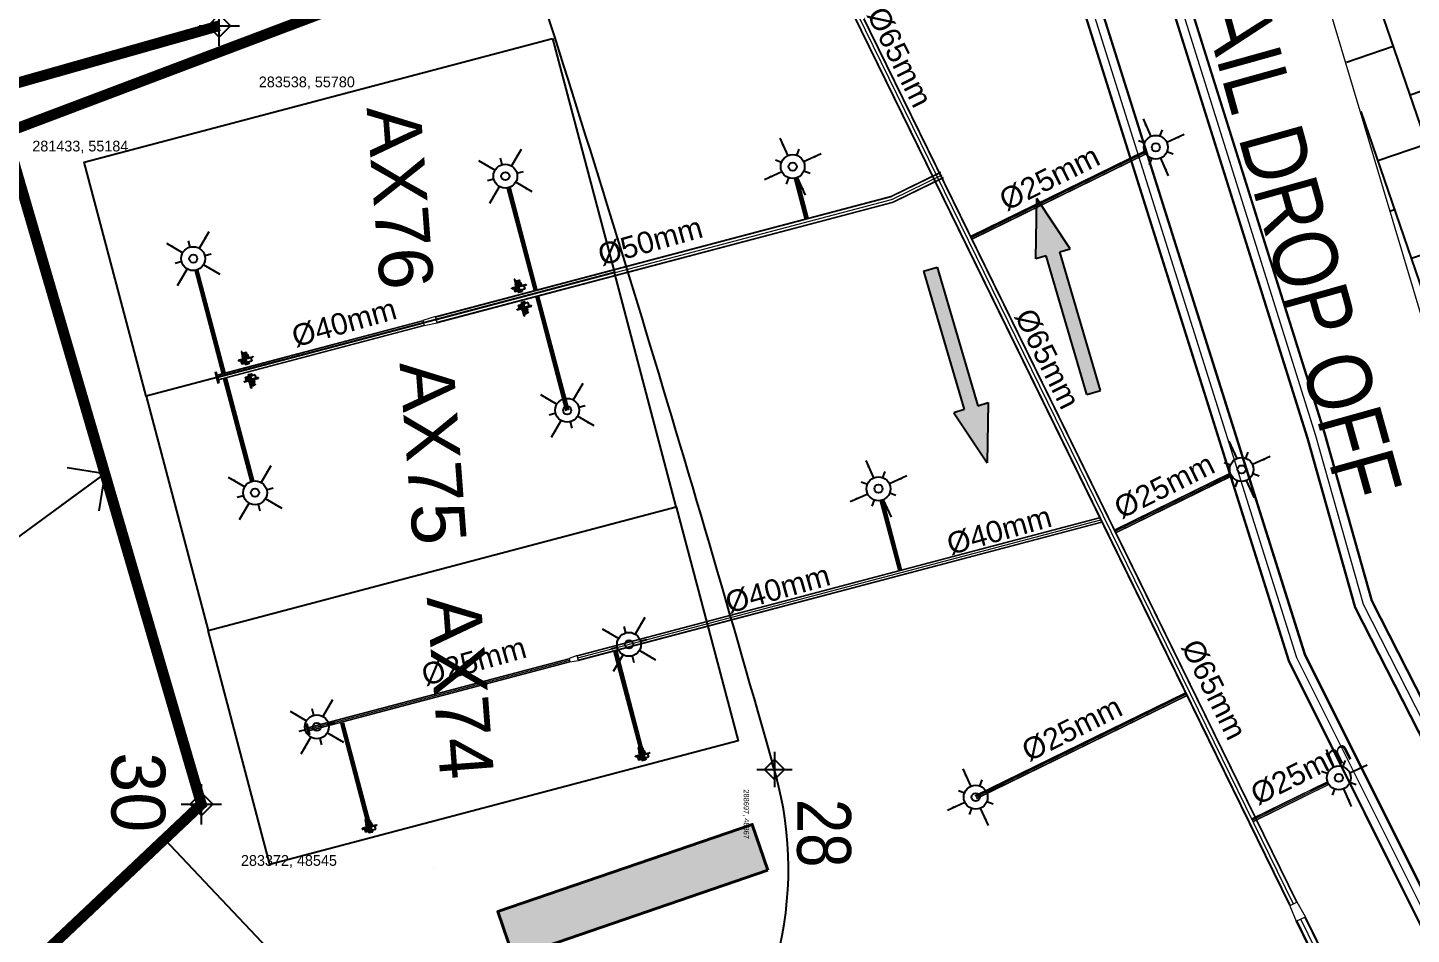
# Model space of a CAD drawing. Header units: inches. Extents: x 257070 to 799932, y -17980 to 269260.
# Drawn here: x 281757 to 294615, y 47336 to 55762 of the extents above; entities that cross this region are included whole.
import ezdxf

# ---------------------------------------------------------------- set-up
doc = ezdxf.new("R2010")
doc.units = ezdxf.units.IN
doc.header["$MEASUREMENT"] = 0
doc.header["$PDMODE"] = 99
doc.header["$PDSIZE"] = 100
doc.layers.add('0-AES-F-HYDRANT PIPE', color=7, linetype='Continuous', lineweight=15, true_color=0xf57247)
for name, color, linetype in [('0-AES-F-SPRINKLER', 10, 'Continuous'), ('2 wheeler barrier', 170, 'Continuous'), ('basement1_AP$0$A-_ROAD----_E-_-', 2, 'Continuous'), ('D 9$0$DSP_SLAB EXTENT HATCH', 8, 'Continuous'), ('DSP_MISCELANEOUS', 252, 'Continuous'), ('DSP_SLAB CO-ORDINATES', 160, 'Continuous'), ('DSP_TEXT', 6, 'Continuous'), ('DSP_TREE CO-ORDINATES', 206, 'Continuous'), ('RETAIL', 40, 'Continuous'), ('TILE-2', 33, 'Continuous')]:
    doc.layers.add(name, color=color, linetype=linetype)
for name, color, linetype, lineweight in [('0-AES-F-SPRINKLER PIPE', 10, 'Continuous', 15), ('07--DIM-2', 2, 'Continuous', 25), ('E--CONCRETE-4', 4, 'Continuous', 40), ('E--CONCRETE-SHADE', 253, 'Continuous', 20), ('M--TILING-2', 252, 'Continuous', 18), ('Q--KERBS-0', 1, 'Continuous', 20)]:
    doc.layers.add(name, color=color, linetype=linetype, lineweight=lineweight)
doc.styles.get("Standard").update_dxf_attribs({"font": 'arial.ttf'})
doc.styles.add('TEXT style 175', font='GOTHIC.TTF')
doc.styles.add('TEXT style 200', font='ARIALN.TTF')
doc.styles.add('Text style 250', font='ARIALN.TTF', dxfattribs={"height": 500})
doc.styles.add('TEXT style 75', font='ARIALN.TTF')
doc.dimstyles.new('175', dxfattribs={"dimtxt": 350, "dimasz": 263, "dimexe": 263, "dimexo": 0, "dimgap": 175, "dimtad": 0, "dimdec": 0, "dimrnd": 5, "dimzin": 0, "dimdsep": 46, "dimtxsty": 'TEXT style 175', "dimblk": 'OBLIQUE', "dimcen": 0.09, "dimdle": 263, "dimclrd": 256, "dimclre": 256, "dimclrt": 256, "dimadec": 0, "dimazin": 0, "dimtfac": 1, "dimtdec": 0, "dimtofl": 0, "dimtmove": 1, "dimatfit": 3, "dimldrblk": 'OPEN90', "dimfxl": 1, "dimtolj": 1, "dimtzin": 0, "dimarcsym": 0})
doc.dimstyles.new('75', dxfattribs={"dimscale": 1.5, "dimtxt": 200, "dimasz": 113, "dimexe": 113, "dimexo": 0, "dimgap": 25, "dimtad": 0, "dimdec": 0, "dimrnd": 5, "dimzin": 0, "dimdsep": 46, "dimtxsty": 'TEXT style 75', "dimblk": 'ARCHTICK', "dimcen": 0.09, "dimdle": 113, "dimclrd": 8, "dimclre": 8, "dimclrt": 256, "dimadec": 0, "dimazin": 0, "dimtfac": 1, "dimtdec": 0, "dimtofl": 0, "dimtmove": 1, "dimatfit": 3, "dimldrblk": 'OPEN90', "dimfxl": 0, "dimtolj": 1, "dimtzin": 0, "dimarcsym": 0})
doc.dimstyles.new('ISO-25', dxfattribs={"dimtxt": 2.5, "dimasz": 2.5, "dimexe": 1.25, "dimexo": 0.625, "dimtad": 1, "dimtxsty": 'Standard', "dimcen": 2.5, "dimadec": 0, "dimazin": 0, "dimtfac": 1, "dimtmove": 0, "dimatfit": 3, "dimfxl": 1, "dimarcsym": 0})

# ---------------------------------------------------------------- blocks, each defined once
blk = doc.blocks.new('axa parking')
at = {"layer": 'RETAIL', "color": 8}
blk.add_lwpolyline([(-98837, 1157627), (-96237, 1157627), (-96237, 1162827), (-98837, 1162827)], close=True, dxfattribs=at)
blk = doc.blocks.new('_ArchTick')
at = {"color": 0, "linetype": 'ByBlock', "const_width": 0.15}
blk.add_lwpolyline([(-0.5, -0.5), (0.5, 0.5)], dxfattribs=at)
blk = doc.blocks.new('*D297')
at = {"layer": '07--DIM-2', "color": 251, "lineweight": -2, "ltscale": 1000, "transparency": 16777216}
for p, q in [((285531, 47945), (285531, 47945)), ((285531, 47945), (285531, 47945)), ((290427, 45592), (288502, 46518))]:
    blk.add_line(p, q, dxfattribs=at)
at = {"layer": 'DEFPOINTS', "color": 0, "ltscale": 1000, "transparency": 16777216}
for p in [(285531, 47945, 0), (288502, 46518, 0)]:
    blk.add_point(p, dxfattribs=at)
at = {"layer": '07--DIM-2', "color": 251, "lineweight": -2, "ltscale": 1000, "transparency": 16777216, "xscale": 350, "yscale": 350, "zscale": 350, "rotation": 154.3335654909745}
blk.add_blockref('_ArchTick', (288502, 46518), dxfattribs=at)
at = {"layer": '07--DIM-2', "ltscale": 1000, "transparency": 16777216, "insert": (291179, 45231), "char_height": 500, "attachment_point": 5, "rotation": 334.3336, "style": 'TEXT style 75'}
blk.add_mtext('\\A1;R3295', dxfattribs=at)
blk = doc.blocks.new('_Open90')
at = {"color": 0, "linetype": 'ByBlock', "lineweight": -2}
for p, q in [((-0.5, 0.5), (0, 0)), ((0, 0), (-1, 0)), ((0, 0), (-0.5, -0.5))]:
    blk.add_line(p, q, dxfattribs=at)
blk = doc.blocks.new('*D343')
at = {"layer": '07--DIM-2', "color": 251, "lineweight": -2, "ltscale": 1000, "transparency": 16777216}
for p, q in [((283888, 99208), (281715, 72478)), ((282585, 99200), (283992, 99086)), ((279412, 44162), (281586, 70892)), ((278127, 44380), (279534, 44266))]:
    blk.add_line(p, q, dxfattribs=at)
at = {"layer": 'DEFPOINTS', "color": 0, "ltscale": 1000, "transparency": 16777216}
for p in [(282585, 99200, 0), (278127, 44380, 0), (279421, 44275)]:
    blk.add_point(p, dxfattribs=at)
at = {"layer": '07--DIM-2', "color": 251, "lineweight": -2, "ltscale": 1000, "transparency": 16777216, "xscale": 350, "yscale": 350, "zscale": 350}
for p, rotation in [((283879, 99095), 85.35068938161922), ((279421, 44275), 265.3506893816192)]:
    blk.add_blockref('_ArchTick', p, dxfattribs=dict(at, rotation=rotation))
at = {"layer": '07--DIM-2', "ltscale": 1000, "transparency": 16777216, "insert": (281650, 71685), "char_height": 500, "attachment_point": 5, "rotation": 265, "style": 'TEXT style 75'}
blk.add_mtext('\\A1;55000', dxfattribs=at)
blk = doc.blocks.new('*U148')
at = {"layer": 'DSP_SLAB CO-ORDINATES', "color": 206}
for p, q in [((0, -188), (0, 188)), ((-188, 0), (188, 0))]:
    blk.add_line(p, q, dxfattribs=at)
at = {"layer": 'DSP_SLAB CO-ORDINATES', "color": 206, "ltscale": 3.5}
blk.add_lwpolyline([(-105, 0), (0, 106), (105, 0), (0, -105), (-105, 0)], dxfattribs=at)
at = {"layer": 'DEFPOINTS', "style": 'TEXT style 175'}
blk.add_attdef('CORDINATE', (367, -572), '', height=100, dxfattribs=at)
at = {"layer": 'DSP_SLAB CO-ORDINATES', "color": 214, "style": 'TEXT style 175'}
blk.add_attdef('NO.', (-836, 484), '', height=500, rotation=270, dxfattribs=at)
blk = doc.blocks.new('*U149')
at = {"layer": 'DSP_SLAB CO-ORDINATES', "color": 206}
for p, q in [((0, -188), (0, 188)), ((-188, 0), (188, 0))]:
    blk.add_line(p, q, dxfattribs=at)
at = {"layer": 'DSP_SLAB CO-ORDINATES', "color": 206, "ltscale": 3.5}
blk.add_lwpolyline([(-105, 0), (0, 106), (105, 0), (0, -105), (-105, 0)], dxfattribs=at)
at = {"layer": 'DEFPOINTS', "style": 'TEXT style 175'}
blk.add_attdef('CORDINATE', (367, -572), '', height=100, dxfattribs=at)
at = {"layer": 'DSP_SLAB CO-ORDINATES', "color": 214, "style": 'TEXT style 175'}
blk.add_attdef('NO.', (-744, 417), '', height=500, rotation=270, dxfattribs=at)
blk = doc.blocks.new('*U150')
at = {"layer": 'DSP_SLAB CO-ORDINATES', "color": 206}
for p, q in [((0, -188), (0, 188)), ((-188, 0), (188, 0))]:
    blk.add_line(p, q, dxfattribs=at)
at = {"layer": 'DSP_SLAB CO-ORDINATES', "color": 206, "ltscale": 3.5}
blk.add_lwpolyline([(-105, 0), (0, 106), (105, 0), (0, -105), (-105, 0)], dxfattribs=at)
at = {"layer": 'DEFPOINTS', "style": 'TEXT style 175'}
blk.add_attdef('CORDINATE', (367, -572), '', height=100, dxfattribs=at)
at = {"layer": 'DSP_SLAB CO-ORDINATES', "color": 214, "style": 'TEXT style 175'}
blk.add_attdef('NO.', (-846, 823), '', height=500, rotation=270, dxfattribs=at)
blk = doc.blocks.new('basement1_AP$0$AR-DIR-A')
h = blk.add_hatch()
h.set_pattern_fill('ANSI31', color=8)
h.paths.add_polyline_path([(158, -458), (26, -458), (26, -1800), (-74, -1800), (92, -2335), (258, -1800), (158, -1800)])
at = {"layer": 'DSP_MISCELANEOUS', "color": 8}
for p, q in [((158, -458), (26, -458)), ((26, -458), (26, -1800)), ((158, -458), (158, -1800)), ((26, -1800), (-74, -1800)), ((-74, -1800), (92, -2335)), ((258, -1800), (92, -2335)), ((158, -1800), (258, -1800))]:
    blk.add_line(p, q, dxfattribs=at)
blk = doc.blocks.new('A$C74B46BF2')
at = {"layer": 'TILE-2', "ltscale": 3.5}
h = blk.add_hatch(dxfattribs=at)
h.set_pattern_fill('AR-B816', color=8, scale=60, style=0)
h.set_pattern_definition([(360, (-7492.04, -79.27), (3e-14, 480), []), (90, (-7492.04, -79.27), (-480, 480), [480, -480])])
h.paths.add_polyline_path([(1032, -1713), (1032, -1113), (1032, -1186), (1032, -1787)], flags=16)
h.paths.add_polyline_path([(-837, -550), (-380, -615), (-468, -738)], flags=16)
h.paths.add_polyline_path([(-3786, -401), (-3566, -580), (-3804, -591)], flags=16)
edge = h.paths.add_edge_path()
edge.add_line((-7492, -2598), (-7492, -1429))
edge.add_line((-7492, -1429), (-7942, -1429))
edge.add_line((-7942, -1429), (-15482, 1248))
edge.add_line((-15482, 1248), (-15553, 1040))
edge.add_line((-15553, 1040), (-17917, 1856))
edge.add_line((-17917, 1856), (-17917, 9017))
edge.add_arc((-17859, 8521), 500, 96.6761, 174.2016)
edge.add_line((-18357, 8571), (-18996, 2270))
edge.add_arc((-18499, 2219), 500, 174.2016, 246.4265)
edge.add_line((-18699, 1761), (-8987, -2477))
edge.add_arc((-8627, -1652), 900, 246.4265, 267.7194)
edge.add_line((-8662, -2552), (-7492, -2598))
edge = h.paths.add_edge_path()
edge.add_line((-5939, -1479), (-5939, -2646))
edge.add_line((-5939, -2646), (999, -2936))
edge.add_arc((1035, -2037), 900, 267.7194, 276.3838)
edge.add_line((1135, -2931), (10413, -1893))
edge.add_arc((10315, -1005), 894, 276.3217, 294.831)
edge.add_line((10690, -1816), (12880, -805))
edge.add_arc((12512, -8), 878, 294.7731, 372.499)
edge.add_line((13369, 182), (11815, 6435))
edge.add_arc((11329, 6315), 500, 13.9644, 90.5671)
edge.add_line((11324, 6815), (10983, 6814))
edge.add_line((10983, 6814), (10978, -673))
edge.add_line((10978, -673), (8895, -939))
edge.add_line((8895, -939), (8866, -716))
edge.add_line((8866, -716), (1082, -1789))
edge.add_line((1082, -1789), (1093, -1713))
edge.add_line((1093, -1713), (1082, -79))
edge.add_line((1082, -79), (-5939, -79))
edge.add_line((-5939, -79), (-7442, -79))
edge.add_line((-7442, -79), (-7442, -1279))
edge.add_line((-7442, -1279), (-7442, -1279))
edge.add_line((-7442, -1279), (-7442, -1479))
edge.add_line((-7442, -1479), (-5939, -1479))
at = {"layer": 'Q--KERBS-0', "color": 8, "elevation": 0}
blk.add_lwpolyline([(-17917, 9029), (-17917, 9017, 0.351688), (-18357, 8571), (-18996, 2270, 0.326005), (-18699, 1761), (-8987, -2477, 0.093176), (-8662, -2552), (999, -2936, 0.037824), (1135, -2931), (10413, -1893, 0.080938), (10690, -1816), (12880, -805, 0.352773), (13369, 182), (11815, 6435, 0.34431), (11330, 6815), (10983, 6814)], format="xyb", dxfattribs=at)
blk = doc.blocks.new('*U465')
at = {"layer": 'DSP_TREE CO-ORDINATES', "color": 162}
for p, q in [((0, -329), (0, 329)), ((-329, 0), (329, 0))]:
    blk.add_line(p, q, dxfattribs=at)
at = {"layer": 'DSP_TREE CO-ORDINATES', "color": 162, "ltscale": 3.5}
blk.add_lwpolyline([(-185, 0), (0, 185), (185, 0), (0, -184), (-185, 0)], dxfattribs=at)
at = {"layer": 'DEFPOINTS', "style": 'TEXT style 175'}
blk.add_attdef('CORDINATE', (367, -572), '', height=100, dxfattribs=at)
at = {"layer": 'DSP_TREE CO-ORDINATES', "color": 164, "style": 'TEXT style 200'}
blk.add_attdef('NO.', (544, 422), '', height=1000, dxfattribs=at)
blk = doc.blocks.new('_Oblique')
at = {"color": 0, "linetype": 'ByBlock', "lineweight": -2}
blk.add_line((-0.5, -0.5), (0.5, 0.5), dxfattribs=at)
blk = doc.blocks.new('A$C3CA070F1')
at = {"layer": '0-AES-F-SPRINKLER'}
h = blk.add_hatch(dxfattribs=at)
h.set_pattern_fill('ANSI31', color=3, scale=0.196883, angle=-34.2335, style=0)
h.set_pattern_definition([(100.766483, (49937.1607, 174049.7081), (1.474466316, 0.280375668), [])])
edge = h.paths.add_edge_path()
edge.add_line((-1, 85), (-1, 84))
edge.add_line((-1, 84), (-6, 84))
edge.add_ellipse((-7, 82), major_axis=(-1.42, -0.27), ratio=1, start_angle=257, end_angle=315)
edge.add_line((-8, 83), (-15, 72))
edge.add_ellipse((-12, 70), major_axis=(-4.25, -0.81), ratio=1, start_angle=-45, end_angle=45)
edge.add_line((-14, 66), (14, 47))
edge.add_line((14, 47), (13, 46))
edge.add_line((13, 46), (-15, 65))
edge.add_ellipse((-12, 70), major_axis=(-5.52, -1.05), ratio=1, start_angle=-45, end_angle=45, ccw=False)
edge.add_line((-16, 73), (-9, 84))
edge.add_ellipse((-7, 82), major_axis=(-2.69, -0.51), ratio=1, start_angle=257, end_angle=315, ccw=False)
edge.add_line((-6, 85), (-1, 85))
h = blk.add_hatch(dxfattribs=at)
h.set_pattern_fill('ANSI31', color=3, scale=0.196883, angle=-124.2335, style=0)
h.set_pattern_definition([(190.766483, (49937.1607, 174049.7081), (-0.280375668, 1.474466316), [])])
edge = h.paths.add_edge_path()
edge.add_line((-1, 54), (7, 48))
edge.add_line((7, 48), (8, 49))
edge.add_line((8, 49), (0, 55))
edge.add_ellipse((-2, 52), major_axis=(-0.69, 3.63), ratio=1, start_angle=315, end_angle=405)
edge.add_line((-6, 54), (-14, 41))
edge.add_ellipse((-11, 39), major_axis=(-0.69, 3.63), ratio=1, start_angle=45, end_angle=135)
edge.add_line((-13, 36), (-9, 33))
edge.add_ellipse((-10, 32), major_axis=(-0.27, 1.42), ratio=1, start_angle=225, end_angle=315, ccw=False)
edge.add_line((-9, 31), (-10, 30))
edge.add_line((-10, 30), (-8, 29))
edge.add_line((-8, 29), (-7, 30))
edge.add_ellipse((-10, 32), major_axis=(-3.3, -0.63), ratio=1, start_angle=135, end_angle=225)
edge.add_line((-8, 35), (-12, 38))
edge.add_ellipse((-11, 39), major_axis=(-1.75, -0.33), ratio=1, start_angle=-45, end_angle=45, ccw=False)
edge.add_line((-13, 40), (-4, 53))
edge.add_ellipse((-2, 52), major_axis=(-1.75, -0.33), ratio=1, start_angle=225, end_angle=315, ccw=False)
at = {"layer": '0-AES-F-SPRINKLER', "color": 3}
for p, q in [((-98, 39), (-97, 43)), ((-98, 38), (-98, 39)), ((-98, 39), (-98, 39)), ((-98, 39), (-98, 39)), ((-98, 37), (-98, 38)), ((-98, 38), (-98, 38)), ((-98, 38), (-98, 38)), ((-98, 38), (-98, 38)), ((-98, 38), (-98, 38)), ((-98, 38), (-98, 38)), ((-98, 38), (-98, 38)), ((-98, 38), (-98, 38)), ((-98, 38), (-98, 38)), ((-98, 38), (-98, 38)), ((-96, 37), (-98, 37)), ((-98, 37), (-98, 37)), ((-98, 37), (-98, 37)), ((-98, 37), (-98, 37)), ((-98, 37), (-98, 37)), ((-98, 37), (-98, 37)), ((-98, 37), (-98, 37)), ((-98, 37), (-98, 37)), ((-98, 37), (-98, 37)), ((-98, 37), (-98, 37)), ((-98, 37), (-98, 37)), ((-98, 37), (-98, 37)), ((-98, 37), (-98, 37)), ((-98, 37), (-98, 37)), ((-98, 37), (-98, 37)), ((-98, 37), (-98, 37)), ((-98, 37), (-98, 37)), ((-97, 37), (-98, 37)), ((-98, 37), (-98, 37)), ((-98, 37), (-98, 37)), ((-98, 37), (-98, 37)), ((-98, 37), (-98, 37)), ((-98, 37), (-98, 37)), ((-98, 37), (-98, 37)), ((-98, 37), (-98, 37)), ((-98, 37), (-98, 37)), ((-98, 37), (-98, 37)), ((-98, 37), (-98, 37)), ((-98, 37), (-98, 37)), ((-98, 37), (-98, 37)), ((-98, 37), (-98, 37)), ((-97, 45), (-79, 71)), ((-96, 40), (-97, 40)), ((-97, 40), (-97, 40)), ((-97, 40), (-97, 40)), ((-97, 40), (-97, 39)), ((-97, 39), (-97, 39)), ((-97, 39), (-97, 39)), ((-97, 39), (-97, 39)), ((-97, 39), (-97, 39)), ((-97, 39), (-97, 39)), ((-97, 39), (-97, 39)), ((-97, 39), (-97, 39)), ((-97, 39), (-97, 38)), ((-97, 38), (-97, 38)), ((-97, 38), (-97, 38)), ((-97, 38), (-97, 38)), ((-97, 38), (-97, 38)), ((-97, 38), (-97, 38)), ((-97, 38), (-97, 38)), ((-97, 38), (-97, 38)), ((-97, 38), (-97, 38)), ((-97, 38), (-97, 38)), ((-97, 38), (-97, 38)), ((-97, 38), (-97, 37)), ((-97, 37), (-97, 37)), ((-97, 37), (-97, 37)), ((-97, 37), (-97, 37)), ((-95, 46), (-96, 42)), ((-96, 42), (-96, 42)), ((-96, 42), (-96, 41)), ((-96, 41), (-96, 41)), ((-96, 41), (-96, 41)), ((-96, 41), (-96, 41)), ((-96, 41), (-96, 41)), ((-96, 41), (-96, 41)), ((-96, 41), (-96, 41)), ((-96, 41), (-96, 41)), ((-96, 41), (-96, 41)), ((-96, 41), (-96, 40)), ((-96, 40), (-96, 40)), ((-96, 40), (-96, 40)), ((-96, 40), (-96, 40)), ((-96, 40), (-96, 40)), ((-95, 37), (-96, 37)), ((-96, 37), (-96, 37)), ((-96, 37), (-96, 37)), ((-96, 37), (-96, 37)), ((-96, 37), (-96, 37)), ((-94, 38), (-95, 38)), ((-95, 38), (-95, 38)), ((-95, 38), (-95, 38)), ((-95, 38), (-95, 38)), ((-95, 38), (-95, 38)), ((-95, 38), (-95, 38)), ((-95, 38), (-95, 38)), ((-95, 38), (-95, 38)), ((-95, 38), (-95, 38)), ((-95, 38), (-95, 37)), ((-95, 37), (-95, 37)), ((-95, 37), (-95, 37)), ((-95, 37), (-95, 37)), ((-95, 37), (-95, 37)), ((-95, 37), (-95, 37)), ((-95, 37), (-95, 37)), ((-95, 37), (-95, 37)), ((-95, 37), (-95, 37)), ((-95, 37), (-95, 37)), ((-95, 37), (-95, 37)), ((-95, 37), (-95, 37)), ((-95, 37), (-95, 37)), ((-95, 37), (-95, 37)), ((-95, 37), (-95, 37)), ((-95, 37), (-95, 37)), ((-95, 37), (-95, 37)), ((-94, 88), (-93, 90)), ((-72, 73), (-94, 88)), ((-94, 43), (-94, 48)), ((-93, 43), (-94, 43)), ((-94, 43), (-94, 43)), ((-94, 43), (-94, 43)), ((-94, 43), (-94, 43)), ((-94, 43), (-94, 43)), ((-94, 43), (-94, 41)), ((-94, 43), (-94, 43)), ((-94, 43), (-94, 43)), ((-94, 43), (-94, 43)), ((-94, 43), (-94, 43)), ((-94, 43), (-94, 43)), ((-94, 43), (-94, 43)), ((-94, 43), (-94, 43)), ((-94, 43), (-94, 43)), ((-94, 43), (-94, 43)), ((-94, 43), (-94, 43)), ((-94, 43), (-94, 43)), ((-94, 41), (-94, 41)), ((-94, 41), (-94, 41)), ((-94, 41), (-94, 41)), ((-94, 41), (-94, 41)), ((-94, 41), (-94, 41)), ((-94, 41), (-94, 41)), ((-94, 41), (-94, 41)), ((-94, 41), (-94, 40)), ((-94, 40), (-94, 40)), ((-94, 40), (-94, 40)), ((-94, 40), (-94, 40)), ((-94, 40), (-94, 40)), ((-94, 40), (-94, 40)), ((-94, 40), (-94, 40)), ((-94, 40), (-94, 40)), ((-94, 40), (-94, 39)), ((-94, 39), (-94, 39)), ((-94, 39), (-94, 39)), ((-94, 39), (-94, 39)), ((-94, 39), (-94, 39)), ((-94, 39), (-94, 39)), ((-94, 39), (-94, 39)), ((-94, 39), (-94, 39)), ((-94, 39), (-94, 38)), ((-93, 90), (-59, 67)), ((-93, 47), (-93, 49)), ((-91, 47), (-93, 43)), ((-93, 46), (-93, 47)), ((-92, 46), (-93, 46)), ((-93, 46), (-93, 46)), ((-93, 46), (-93, 46)), ((-93, 46), (-93, 46)), ((-93, 46), (-93, 46)), ((-93, 46), (-93, 46)), ((-93, 46), (-93, 46)), ((-93, 46), (-93, 46)), ((-93, 46), (-93, 46)), ((-93, 46), (-93, 46)), ((-93, 46), (-93, 46)), ((-93, 46), (-93, 46)), ((-93, 46), (-93, 46)), ((-93, 46), (-93, 46)), ((-93, 46), (-93, 46)), ((-93, 46), (-93, 46)), ((-93, 46), (-93, 46)), ((-93, 46), (-93, 46)), ((-93, 46), (-93, 46)), ((-93, 46), (-93, 46)), ((-91, 42), (-93, 43)), ((-93, 43), (-93, 43)), ((-93, 43), (-93, 43)), ((-93, 43), (-93, 43)), ((-93, 43), (-93, 43)), ((-93, 43), (-93, 43)), ((-93, 43), (-93, 43)), ((-93, 43), (-93, 43)), ((-93, 43), (-93, 43)), ((-93, 43), (-93, 43)), ((-93, 43), (-93, 43)), ((-93, 43), (-93, 43)), ((-93, 43), (-93, 43)), ((-93, 43), (-93, 43)), ((-93, 43), (-93, 43)), ((-93, 43), (-93, 43)), ((-93, 43), (-93, 43)), ((-93, 43), (-93, 43)), ((-93, 43), (-93, 43)), ((-93, 43), (-93, 43)), ((-93, 43), (-93, 43)), ((-93, 43), (-93, 43)), ((-93, 43), (-93, 43)), ((-85, 66), (-92, 55)), ((-90, 50), (-92, 46)), ((-92, 46), (-92, 46)), ((-92, 46), (-92, 46)), ((-92, 46), (-92, 46)), ((-92, 46), (-92, 46)), ((-92, 46), (-92, 46)), ((-90, 47), (-91, 47)), ((-90, 43), (-91, 42)), ((-91, 42), (-91, 42)), ((-91, 42), (-91, 42)), ((-91, 42), (-91, 42)), ((-91, 42), (-91, 42)), ((-91, 42), (-91, 42)), ((-91, 42), (-91, 42)), ((-91, 42), (-91, 42)), ((-91, 42), (-91, 42)), ((-91, 42), (-91, 42)), ((-91, 42), (-91, 42)), ((-91, 42), (-91, 42)), ((-91, 42), (-91, 42)), ((-91, 42), (-91, 42)), ((-91, 42), (-91, 42)), ((-91, 42), (-91, 42)), ((-88, 57), (-90, 49)), ((-89, 54), (-90, 51)), ((-90, 50), (-90, 50)), ((-88, 47), (-90, 43)), ((-90, 47), (-88, 47)), ((-90, 43), (-90, 43)), ((-90, 43), (-90, 43)), ((-90, 43), (-90, 43)), ((-89, 55), (-89, 55)), ((-88, 46), (-88, 47)), ((-87, 59), (-87, 59)), ((-87, 59), (-87, 59)), ((-86, 57), (-87, 49)), ((-87, 49), (-83, 28)), ((-85, 58), (-85, 58)), ((-77, 43), (-85, 49)), ((-83, 28), (-60, 9)), ((-77, 70), (-82, 63)), ((-80, 66), (-82, 67)), ((-45, 31), (-81, -23)), ((-78, 63), (-80, 65)), ((-79, 71), (-77, 70)), ((-71, 26), (-79, 31)), ((-57, 13), (-79, 28)), ((-70, 64), (-78, 63)), ((-78, -29), (-40, 27)), ((-69, 55), (-75, 59)), ((-66, 54), (-74, 42)), ((-74, 42), (-71, 26)), ((-73, 44), (-71, 43)), ((-69, 47), (-72, 43)), ((-71, 43), (-70, 43)), ((-71, 26), (-55, 15)), ((-70, 43), (-66, 49)), ((-66, 50), (-68, 52)), ((-61, 65), (-67, 69)), ((-62, 66), (-67, 65)), ((-50, 57), (-66, 54)), ((-66, 49), (-66, 50)), ((-47, 28), (-63, 40)), ((-59, 67), (-61, 65)), ((-57, 67), (-60, 66)), ((-60, 44), (-42, 32)), ((-50, 57), (-58, 62)), ((-19, 46), (-57, 67)), ((-17, 37), (-55, 63)), ((-29, 42), (-50, 57)), ((-13, 9), (-45, 31)), ((-36, 42), (-44, 30)), ((-43, 33), (-35, 46)), ((-39, -30), (-13, 9)), ((-37, 25), (-28, 38)), ((-35, 41), (-36, 42)), ((-32, 32), (-35, 39)), ((-30, 52), (-16, 73)), ((-29, 20), (-17, 37)), ((-28, 38), (-26, 40)), ((-21, 32), (-28, 37)), ((-23, 16), (-12, 33)), ((-1, 26), (-23, -9)), ((-22, 15), (-12, 31)), ((-9, 32), (-21, 14)), ((2, 24), (-20, -11)), ((-20, -8), (-1, 22)), ((-17, 37), (-19, 46)), ((-19, 13), (-10, 29)), ((-7, 30), (-18, 12)), ((-17, 37), (-17, 37)), ((4, 22), (-17, -13)), ((-17, -10), (1, 20)), ((-16, 73), (-9, 84)), ((-16, 11), (-7, 27)), ((-8, 83), (-15, 72)), ((13, 46), (-15, 65)), ((-4, 28), (-15, 10)), ((-1, 84), (-14, 66)), ((-14, 66), (14, 47)), ((-6, 54), (-14, 41)), ((-12, 33), (-14, 33)), ((-14, -15), (7, 20)), ((-14, -12), (4, 18)), ((-13, 40), (-4, 53)), ((-13, 36), (-9, 33)), ((-13, 9), (-4, 24)), ((-2, 34), (-12, 41)), ((-8, 35), (-12, 38)), ((-12, 31), (-12, 33)), ((-9, 32), (-12, 31)), ((7, 16), (-11, -13)), ((-10, 29), (-9, 32)), ((-9, 31), (-10, 30)), ((-7, 30), (-10, 29)), ((-10, 30), (-8, 29)), ((9, 17), (-10, -14)), ((-9, -13), (9, 13)), ((-8, 29), (-7, 30)), ((8, 49), (-7, 27)), ((-7, 27), (-7, 30)), ((-4, 28), (-7, 27)), ((-6, 85), (-1, 85)), ((-1, 84), (-6, 84)), ((5, 44), (-5, 51)), ((-4, 24), (-4, 28)), ((-1, 26), (-4, 24)), ((-1, 85), (-1, 84)), ((-1, 54), (7, 48)), ((13, 46), (-1, 25)), ((-1, 22), (-1, 26)), ((2, 24), (-1, 22)), ((8, 49), (0, 55)), ((1, 20), (2, 24)), ((4, 22), (1, 20)), ((4, 18), (4, 22)), ((7, 20), (4, 18)), ((7, 48), (8, 49)), ((7, 16), (7, 20)), ((9, 17), (7, 16)), ((9, 15), (9, 17)), ((14, 47), (13, 46)), ((-82, -25), (-80, -30)), ((-80, -30), (-78, -29)), ((-66, -11), (-39, -30)), ((-23, -7), (-23, -9)), ((-23, -9), (-20, -8)), ((-20, -8), (-20, -11)), ((-20, -11), (-17, -10)), ((-17, -10), (-17, -13)), ((-17, -13), (-14, -12)), ((-14, -12), (-14, -15)), ((-14, -15), (-11, -13)), ((-11, -13), (-11, -14)), ((-11, -14), (-11, -14))]:
    blk.add_line(p, q, dxfattribs=at)
for centre, major_axis, start_param, end_param in [((-95, 43), (-0.41, 2.13), 0.784914, 1.034983), ((-95, 43), (-2.74, -0.52), -0.560204, -0.324923), ((-93, 46), (-0.51, 2.68), 0.787914, 1.247507), ((-93, 48), (-1.75, -0.33), -0.775969, -0.160442), ((-91, 54), (-0.29, 1.52), 0.785398, 2.356194), ((-92, 49), (-0.33, 1.74), 0.791774, 1.412986), ((-89, 55), (-0.103, 0.54), 0.916881, 1.969618), ((-93, 51), (-3.09, -0.59), 2.526084, 2.789089), ((-95, 50), (-5.72, -1.09), 2.374727, 2.798549), ((-91, 55), (-0.33, 1.74), 4.197625, 4.773282), ((-84, 57), (-3.79, -0.72), -0.784768, -0.363877), ((-93, 50), (-5.72, -1.09), 2.377207, 2.798549), ((-80, 54), (-1.57, 8.26), 0.010205, 0.785398), ((-84, 56), (-0.35, 1.85), 0.785501, 1.132999), ((-83, 65), (-1.52, -0.29), 3.926991, 5.497787), ((-80, 54), (-5.9, -1.12), 4.155645, 5.497787), ((-80, 54), (-8.26, -1.57), 4.155621, 4.722594), ((-75, 68), (-8.26, -1.57), 1.014052, 3.151797), ((-75, 63), (-2.79, -0.53), -0.113999, 0.093951), ((-75, 68), (-1.12, 5.9), 2.584882, 5.497787), ((-75, 46), (-0.53, 2.79), 2.356194, 3.926991), ((-75, 68), (-1.57, 8.26), 4.722594, 5.497787), ((-70, 53), (-2.79, -0.53), 2.356194, 3.926991), ((-65, 44), (-3.72, -0.71), -0.403281, 1.321745), ((-65, 44), (-0.71, 3.72), 4.96144, 6.686466), ((-65, 37), (-0.56, 2.96), 5.497794, 6.034125), ((-59, 47), (-2.96, -0.56), 0.24906, 0.785391), ((-60, 60), (-2.83, -0.54), 3.926991, 4.712389), ((-33, 40), (-0.45, 2.36), 0.803442, 1.867502), ((-30, 39), (-2.79, -0.53), 2.356194, 3.926991), ((-24, 39), (-0.53, 2.79), 5.497787, 7.068583), ((-12, 70), (-5.52, -1.05), -0.785398, 0.785398), ((-15, 35), (-0.54, 2.83), 0.785398, 3.403392), ((-12, 70), (-4.25, -0.81), -0.785398, 0.785398), ((-11, 39), (-0.69, 3.63), 0.785398, 2.356194), ((-11, 39), (-1.75, -0.33), -0.785398, 0.785398), ((-7, 82), (-2.69, -0.51), 4.485496, 5.497787), ((-10, 32), (-0.27, 1.42), 3.926991, 5.497787), ((-7, 82), (-1.42, -0.27), 4.485496, 5.497787), ((-10, 32), (-3.3, -0.63), 2.356194, 3.926991), ((-2, 52), (-0.69, 3.63), 5.497787, 7.068583), ((-2, 52), (-1.75, -0.33), 3.926991, 5.497787), ((6, 14), (-0.54, 2.83), 3.926991, 4.712389), ((-79, -24), (-0.51, 2.69), 0.785398, 1.797689), ((-11, -11), (-2.83, -0.54), 1.570796, 2.356194)]:
    blk.add_ellipse(centre, major_axis=major_axis, ratio=1, start_param=start_param, end_param=end_param, dxfattribs=at)
at = {"layer": '0-AES-F-SPRINKLER', "color": 3, "extrusion": (0, 0, -1)}
for centre, major_axis, start_param, end_param in [((-86, 47), (-0.53, 2.79), -0.113999, 0.785398), ((-77, 34), (-0.54, 2.83), 3.926991, 4.712389)]:
    blk.add_ellipse(centre, major_axis=major_axis, ratio=1, start_param=start_param, end_param=end_param, dxfattribs=at)
blk = doc.blocks.new('*U603')
at = {"layer": '0-AES-F-SPRINKLER'}
for p, q in [((171672, 56809), (171672, 56871)), ((171562, 56699), (171500, 56699)), ((171672, 56588), (171672, 56526)), ((171783, 56699), (171845, 56699))]:
    blk.add_line(p, q, dxfattribs=at)
for radius in [111, 37.8]:
    blk.add_circle((171672, 56699), radius, dxfattribs=at)
at = {"layer": '0-AES-F-SPRINKLER PIPE'}
for points, override in [([(171468, 56903), (171594, 56777)], {"dimasz": 70, "dimtad": 0, "dimfxl": 13, "dimarcsym": 1}), ([(171877, 56903), (171751, 56777)], {"dimasz": 70, "dimtad": 0, "dimfxl": 13, "dimarcsym": 1}), ([(171468, 56494), (171594, 56620)], {"dimasz": 70, "dimtad": 0, "dimfxl": 13, "dimarcsym": 1}), ([(171877, 56494), (171751, 56620)], {"dimasz": 70, "dimgap": 0.625, "dimtad": 0, "dimfxl": 13, "dimarcsym": 1})]:
    blk.add_leader(points, dimstyle='ISO-25', override=override, dxfattribs=at)

msp = doc.modelspace()

# ---------------------------------------------------------------- hatches: boundary and pattern name
at = {"layer": 'E--CONCRETE-SHADE'}
msp.add_hatch(color=8, dxfattribs=at).paths.add_polyline_path([(288636.1, 47932.4), (288490.1, 48358.1), (286125.3, 47547.2), (286271.3, 47121.5)])

# ---------------------------------------------------------------- linework, layer by layer
at = {"layer": '0-AES-F-HYDRANT PIPE', "ltscale": 1000, "elevation": 0}
for points in [[(298555.3, 199244.9), (306286.9, 191516.7), (303665.6, 186665), (303011.8, 184654.3), (302354.2, 181788.6), (300911.8, 172160.2), (299809.1, 165298.3), (300846.6, 157326.1), (304586, 129961.1), (302207.6, 112262.3), (301265.2, 108100.9), (289058.1, 74315.1), (287799.1, 71124.9), (293802.5, 51995.4), (294242.1, 50433.9), (302061.8, 35081.1), (313355.9, 25400), (316468.5, 29112.6)], [(298560, 199254.3), (306299.3, 191518.5), (303674.8, 186661.1), (303021.5, 184651.6), (302364.1, 181786.7), (300921.7, 172158.6), (299819.3, 165298.1), (300856.5, 157327.4), (304596.1, 129961.1), (302217.5, 112260.5), (301274.8, 108098.1), (289067.5, 74311.6), (287809.7, 71124.6), (293812.1, 51998.3), (294251.5, 50437.6), (302069.9, 35087.4), (313354.7, 25414.2), (316460.8, 29119.1)], [(298513.6, 199173.1), (306187.8, 191502.2), (303591.5, 186696.8), (302934.4, 184675.7), (302275.3, 181803.5), (300832.5, 172172.5), (299728, 165299.5), (300767, 157315.5), (304505, 129961), (302128.5, 112276.5), (301188, 108123.5), (288983, 74343.5), (287714, 71128), (293725.5, 51972.5), (294167, 50404.5), (301997.5, 35030.5), (313365.2, 25286.2), (316530, 29061.1)]]:
    msp.add_lwpolyline(points, dxfattribs=at)
for points in [[(298474.8, 199091.3), (306082.6, 191486.8), (303512.8, 186730.5), (302852.1, 184698.5), (302191.5, 181819.4), (300748.2, 172185.6), (299641.8, 165300.8), (300682.5, 157304.2), (304419, 129960.9), (302044.5, 112291.6), (301106, 108147.5), (288903.2, 74373.6), (287630.1, 71147.7, 0.1716515), (287628.9, 71114.4), (293643.8, 51948.2), (294087.2, 50373.3), (301929.2, 34976.8), (313375.2, 25165.4), (316595.3, 29006.3)], [(298479.3, 199101), (306095, 191488.6), (303522, 186726.5), (302861.8, 184695.8), (302201.3, 181817.5), (300758.2, 172184), (299652, 165300.6), (300692.4, 157305.6), (304429.1, 129960.9), (302054.4, 112289.8), (301115.7, 108144.7), (288912.6, 74370.1), (287639.4, 71144, 0.1716515), (287638.5, 71117.4), (293653.4, 51951), (294096.6, 50377), (301937.2, 34983.1), (313374, 25179.6), (316587.7, 29012.7)]]:
    msp.add_lwpolyline(points, format="xyb", dxfattribs=at)
at = {"layer": '0-AES-F-SPRINKLER', "color": 7, "const_width": 100, "elevation": 0}
msp.add_lwpolyline([(321656.3, 107312.1), (317715.9, 91029.5), (317671.9, 77137.1), (320194.8, 69380), (277183.8, 53136.7), (281575.8, 117011.5)], close=True, dxfattribs=at)
at = {"layer": '0-AES-F-SPRINKLER', "color": 7, "const_width": 100}
msp.add_lwpolyline([(321947.7, 64154.5), (320194.8, 69380), (306624.2, 64255), (277183.8, 53136.7), (275607, 28195.2), (286480.9, 13609.8), (286969.4, 13130.9), (314703.6, 41422), (322260.6, 34233.9), (333044, 30733.9), (338666.9, 32692.4), (340694.2, 37298.5), (338918.2, 41957.2), (336792.7, 47939.3), (330607.7, 67045.1)], close=True, dxfattribs=at)
at = {"layer": '0-AES-F-SPRINKLER PIPE', "ltscale": 1000}
for p, q in [((293520.7, 47617.8, 0), (288688.7, 57481.6, 0)), ((293549.9, 47632.1, 0), (288717.9, 57495.9, 0)), ((293555.3, 47634.7, 0), (288723.3, 57498.5, 0)), ((293486.2, 47600.8, 0), (288654.2, 57464.6, 0)), ((293491.5, 47603.5, 0), (288659.5, 57467.3, 0)), ((296729.8, 40957.8, 0), (293546.2, 47456.8, 0)), ((296737, 40961.3, 0), (293553.3, 47460.3, 0)), ((296772.9, 40978.9, 0), (293589.3, 47477.9, 0)), ((296808.9, 40996.5, 0), (293625.2, 47495.5, 0)), ((296816, 41000, 0), (293632.4, 47499, 0))]:
    msp.add_line(p, q, dxfattribs=at)
at = {"layer": '0-AES-F-SPRINKLER PIPE', "ltscale": 1000, "elevation": 0}
for points in [[(289126.3, 192085.8), (288892.4, 189012.2), (299939.2, 183952.1), (296721.1, 166590), (300367.4, 141377.4), (302186.3, 130501.8), (300655.7, 116050.1), (295462.4, 98048.7), (289389.9, 81684.3), (287942.3, 76540.8), (287213.4, 74309), (286528.6, 71911.2), (293470.3, 49877.4), (301142.3, 34501.9), (313279.8, 24504.4)], [(289136.3, 192085), (288902.9, 189018.4), (299950.5, 183957.9), (296731.2, 166589.8), (300377.3, 141379), (302196.4, 130502.1), (300665.5, 116048.2), (295471.9, 98045.6), (289399.4, 81681.2), (287951.9, 76537.9), (287222.9, 74306.1), (286539, 71911.3), (293479.6, 49881.2), (301150.3, 34508.3), (313286.2, 24512.2)], [(289211, 192079.3), (288981.7, 189064.8), (300034.9, 184001.7), (296807.2, 166588.3), (300451.4, 141390.5), (302272.1, 130504.4), (300739.4, 116033.7), (295543.2, 98022.1), (289470.8, 81658), (288023.6, 76516.1), (287294.6, 74284.1), (286617.3, 71912.4), (293549.3, 49909.4), (301210.2, 34556), (313333.5, 24570.3)], [(289285.8, 192073.6), (289060.4, 189111.2), (300119.3, 184045.6), (296883.2, 166586.8), (300525.5, 141402.1), (302347.8, 130506.7), (300813.3, 116019.3), (295614.5, 97998.6), (289542.1, 81634.7), (288095.4, 76494.2), (287366.4, 74262.2), (286695.6, 71913.4), (293619.1, 49937.5), (301270.2, 34603.8), (313380.9, 24628.5)], [(289295.8, 192072.9), (289070.9, 189117.4), (300130.5, 184051.4), (296893.4, 166586.6), (300535.4, 141403.6), (302357.8, 130507), (300823.1, 116017.3), (295624, 97995.5), (289551.6, 81631.6), (288105, 76491.3), (287375.9, 74259.2), (286706.1, 71913.6), (293628.4, 49941.3), (301278.2, 34610.2), (313387.2, 24636.3)], [(292135.5, 54615.3), (290522.7, 53825.3)], [(292136.5, 54612.4), (290524.1, 53822.6)], [(292141.3, 54600.9), (290529.6, 53811.3)], [(292147.5, 54590), (290535, 53800.1)], [(292149.1, 54587.5), (290536.4, 53797.4)], [(286209.4, 54271.2), (286462.5, 53312.8)], [(286212.4, 54271.5), (286465.4, 53313.6)], [(286224.7, 54274.1), (286477.5, 53316.7)], [(286236.6, 54277.9), (286489.6, 53319.9)], [(286239.4, 54279.1), (286492.5, 53320.7)], [(288879.6, 54360), (288979, 53983.7)], [(288882.6, 54360.4), (288981.9, 53984.5)], [(288894.8, 54362.9), (288993.9, 53987.7)], [(288906.7, 54366.8), (289006, 53990.9)], [(288909.5, 54368), (289008.9, 53991.6)], [(283308.9, 53505), (283562, 52546.6)], [(283311.9, 53505.4), (283564.9, 52547.4)], [(283324.1, 53507.9), (283577, 52550.6)], [(283336, 53511.8), (283589.1, 52553.8)], [(283338.9, 53512.9), (283592, 52554.5)], [(286474.8, 53266.4), (286756, 52201.9)], [(286477.7, 53267.1), (286758.9, 52202.7)], [(286489.8, 53270.3), (286771, 52205.8)], [(286501.9, 53273.5), (286783.1, 52209)], [(286504.8, 53274.3), (286786, 52209.8)], [(283574.3, 52500.2), (283827.5, 51541.8)], [(283577.2, 52501), (283830.3, 51543)], [(283589.3, 52504.2), (283842.2, 51546.8)], [(283601.4, 52507.3), (283854.4, 51549.3)], [(283604.3, 52508.1), (283857.4, 51549.7)], [(292933.1, 51621.7), (291859.8, 51095.9)], [(292934.1, 51618.8), (291861.1, 51093.2)], [(292939, 51607.3), (291866.6, 51082)], [(292945.1, 51596.4), (291872.1, 51070.7)], [(292946.8, 51593.8), (291873.4, 51068)], [(289677.2, 51366.4), (289848.9, 50716.5)], [(289680.2, 51366.8), (289851.8, 50717.3)], [(289692.4, 51369.3), (289863.8, 50720.5)], [(289704.4, 51373.2), (289875.9, 50723.7)], [(289707.2, 51374.3), (289878.8, 50724.4)], [(286864.9, 49928.3), (291718, 51210.3)], [(286865.9, 49924.4), (291719.8, 51206.6)], [(286871, 49905.1), (291728.8, 51188.3)], [(286876.1, 49885.8), (291737.7, 51170)], [(286877.2, 49881.9), (291739.5, 51166.3)], [(284361.8, 49258.3), (286787.5, 49899.1)], [(284362.6, 49255.4), (286788.2, 49896.2)], [(287200.7, 49967.4), (287469.4, 48950.2)], [(287203.6, 49968.1), (287472.2, 48951.3)], [(287215.7, 49971.3), (287484.1, 48955.2)], [(287227.7, 49974.5), (287496.3, 48957.7)], [(287230.6, 49975.3), (287499.3, 48958.1)], [(284365.8, 49243.3), (286791.4, 49884.1)], [(284369, 49231.2), (286794.6, 49872)], [(284369.7, 49228.3), (286795.4, 49869.1)], [(292515.9, 49581.4), (290560.4, 48623.4)], [(292517.3, 49578.7), (290561.7, 48620.7)], [(292522.8, 49567.5), (290567.2, 48609.5)], [(292528.3, 49556.3), (290572.7, 48598.3)], [(292529.6, 49553.6), (290574, 48595.6)], [(284663.2, 49297.1), (284931.8, 48279.9)], [(284666.1, 49297.8), (284934.7, 48281)], [(284678.1, 49301), (284946.6, 48284.9)], [(284690.2, 49304.2), (284958.8, 48287.4)], [(284693.1, 49305), (284961.8, 48287.8)], [(293836.2, 48754.7), (293132.6, 48410.1)], [(293837.1, 48751.9), (293133.9, 48407.4)], [(293842, 48740.3), (293139.4, 48396.1)], [(293848.1, 48729.4), (293144.9, 48384.9)], [(293849.8, 48726.9), (293146.3, 48382.2)]]:
    msp.add_lwpolyline(points, dxfattribs=at)
at = {"layer": '0-AES-F-SPRINKLER PIPE', "ltscale": 1000}
for points in [[(285545.4, 53076.7), (289777.8, 54194.7, 0.0493545), (289781.5, 54196.1), (290242, 54421.7)], [(285546.7, 53071.9), (289779.1, 54189.9, 0.0493545), (289783.7, 54191.6), (290244.2, 54417.2)], [(285553.1, 53047.7), (289785.5, 54165.7, 0.0493545), (289794.7, 54169.2), (290255.2, 54394.8)], [(285559.5, 53023.6), (289791.9, 54141.6, 0.0493545), (289805.7, 54146.7), (290266.2, 54372.3)], [(285560.8, 53018.7), (289793.1, 54136.7, 0.0493545), (289807.9, 54142.2), (290268.4, 54367.8)]]:
    msp.add_lwpolyline(points, format="xyb", dxfattribs=at)
for points in [[(283516.8, 52534.7), (285429.6, 53039.9)], [(283517.9, 52530.8), (285430.6, 53036)], [(283523, 52511.5), (285435.7, 53016.7)], [(283528.1, 52492.1), (285440.8, 52997.4)], [(283529.1, 52488.3), (285441.8, 52993.5)]]:
    msp.add_lwpolyline(points, dxfattribs=at)
msp.add_lwpolyline([(285429.6, 53039.9), (285441.8, 52993.5), (285560.8, 53018.7), (285545.4, 53076.7)], close=True, dxfattribs=at)
at = {"layer": '0-AES-F-SPRINKLER PIPE', "ltscale": 1000, "elevation": 0}
for points in [[(283513, 52561.3), (283496, 52556.8), (283521.9, 52458.7), (283538.9, 52463.2)], [(283510.8, 52557.5), (283499.8, 52554.6), (283524.1, 52462.5), (283535.1, 52465.4)], [(286787.5, 49899.1), (286795.4, 49869.1), (286877.2, 49881.9), (286864.9, 49928.3)], [(284355.8, 49293.2), (284338.8, 49288.7), (284364.7, 49190.6), (284381.7, 49195.1)], [(284353.6, 49289.4), (284342.6, 49286.5), (284366.9, 49194.3), (284377.9, 49197.3)], [(293555.3, 47634.7), (293486.2, 47600.8), (293546.2, 47456.8), (293632.4, 47499)]]:
    msp.add_lwpolyline(points, close=True, dxfattribs=at)
at = {"layer": '2 wheeler barrier', "color": 8, "const_width": 100, "elevation": 0}
msp.add_lwpolyline([(276753.4, 42292.2), (283371.5, 48544.5), (281432.7, 55183.6), (283537.9, 55779.8), (281432.7, 55183.6), (281529.9, 57999.8), (282283.7, 67275.9), (282284.3, 67275.8), (282373.4, 68372.2), (282373.4, 68372.2), (283013.2, 76246.3), (283235.7, 78166.3), (284916.5, 85783.1), (290573.3, 84540)], dxfattribs=at)
at = {"layer": 'basement1_AP$0$A-_ROAD----_E-_-', "color": 8, "elevation": 0}
msp.add_lwpolyline([(288697, 48866.8, 0.0098887), (286152.3, 57237.5, -0.0342638)], format="xyb", dxfattribs=at)
at = {"layer": 'basement1_AP$0$A-_ROAD----_E-_-', "color": 8}
msp.add_arc((285531.3, 47944.9, 0), 3295.6, 317.29051, 17.34566, dxfattribs=at)
at = {"layer": 'E--CONCRETE-4', "color": 8, "elevation": 0}
msp.add_lwpolyline([(288636.1, 47932.4), (288490.1, 48358.1), (286125.3, 47547.2), (286271.3, 47121.5)], close=True, dxfattribs=at)
at = {"layer": 'RETAIL', "color": 8, "elevation": 0}
for points in [[(286634.1, 55660.5), (287208.8, 53485.1), (282858, 52335.8), (282283.4, 54511.2)], [(287783.4, 51309.7), (287208.8, 53485.1), (282858, 52335.8), (283432.7, 50160.4)], [(287783.4, 51309.7), (288358.1, 49134.3), (284007.3, 47985), (283432.7, 50160.4)]]:
    msp.add_lwpolyline(points, close=True, dxfattribs=at)

# ---------------------------------------------------------------- block references
at = {"color": 8, "rotation": 288.9241474647687}
msp.add_blockref('A$C74B46BF2', (297823.3, 52764.2, 0), dxfattribs=at)
at = {"layer": '0-AES-F-SPRINKLER', "color": 7}
for p, rotation in [((111608.6, 62273, 0), 339.306433233698), ((108234.2, 62093.4, 0), 339.306433233698), ((134697.6, -44281.1, 0), 14.79692960216423), ((131797, -45047.3, 0), 14.79692960216423), ((135272.2, -46456.5, 0), 14.79692960216423), ((112406.2, 59279.4, 0), 339.306433233698), ((109031.9, 59099.8, 0), 339.306433233698), ((132371.7, -47222.7, 0), 14.79692960216423), ((135846.8, -48631.9, 0), 14.79692960216423), ((132946.3, -49398, 0), 14.79692960216423), ((113309.3, 56412.4, 0), 339.306433233698), ((109934.9, 56232.8, 0), 339.306433233698)]:
    msp.add_blockref('*U603', p, dxfattribs=dict(at, rotation=rotation))
at = {"layer": '0-AES-F-SPRINKLER', "ltscale": 1000, "xscale": -1}
for p, rotation in [((286334.8, 53305.9, 0), 70.56341258213118), ((283797.3, 52635.6, 0), 70.56341258082695), ((287484.1, 48955.2, 0), 70.56341258213118), ((284946.6, 48284.9, 0), 70.56341258082695)]:
    msp.add_blockref('A$C3CA070F1', p, dxfattribs=dict(at, rotation=rotation))
at = {"layer": '0-AES-F-SPRINKLER', "ltscale": 1000}
for p, rotation in [((286360.3, 53209.2, 0), 139.0304466106411), ((283822.8, 52539, 0), 139.0304466119454)]:
    msp.add_blockref('A$C3CA070F1', p, dxfattribs=dict(at, rotation=rotation))
at = {"layer": 'DSP_MISCELANEOUS', "color": 8, "rotation": 196.2800822734744}
msp.add_blockref('basement1_AP$0$AR-DIR-A', (291879, 51957.5, 0), dxfattribs=at)
at = {"layer": 'DSP_MISCELANEOUS', "color": 8, "xscale": -1, "rotation": 16.28008227346973}
msp.add_blockref('basement1_AP$0$AR-DIR-A', (290106.4, 53984, 0), dxfattribs=at)
at = {"layer": 'DSP_SLAB CO-ORDINATES', "color": 8, "ltscale": 3.5}
for name, p, values in [('*U150', (283537.9, 55779.8, 0), {'NO.': '32', 'CORDINATE': '283538, 55780'}), ('*U149', (281432.7, 55183.6, 0), {'NO.': '31', 'CORDINATE': '281433, 55184'}), ('*U148', (283371.5, 48544.5, 0), {'NO.': '30', 'CORDINATE': '283372, 48545'})]:
    msp.add_blockref(name, p, dxfattribs=at).add_auto_attribs(values)
at = {"layer": 'DSP_TREE CO-ORDINATES', "color": 8, "ltscale": 1000, "xscale": 0.5, "yscale": 0.5, "zscale": 0.5, "rotation": 270}
msp.add_blockref('*U465', (288697, 48866.8, 0), dxfattribs=at).add_auto_attribs({'NO.': '28', 'CORDINATE': '288697, 48867'})
at = {"layer": 'M--TILING-2', "color": 8, "rotation": 223.3798441792806}
msp.add_blockref('axa parking', (-583902, 821718.6, 0), dxfattribs=at)

# ---------------------------------------------------------------- texts
at = {"layer": '0-AES-F-SPRINKLER PIPE', "color": 7, "linetype": 'Continuous', "lineweight": -3, "ltscale": 0.9, "char_height": 200, "width": 685.774, "attachment_point": 2}
for s, insert, rotation in [('%%C65mm', (289951.7, 55533.9, 0), 296.53188), ('%%C25mm', (291206.8, 54455.5, 0), 26.53188), ('%%C50mm', (287514.9, 53875.5, 0), 15.77873), ('%%C40mm', (284669.9, 53118.4, 0), 15.77873), ('%%C65mm', (291324.9, 52730.8, 0), 296.53188), ('%%C25mm', (292274.2, 51594, 0), 26.53188), ('%%C40mm', (290757.3, 51187.8, 0), 15.77873), ('%%C40mm', (288699.7, 50644.3, 0), 15.77873), ('%%C25mm', (285875.9, 49971.1, 0), 15.77873), ('%%C65mm', (292873.6, 49656.8, 0), 296.53188), ('%%C25mm', (291415.9, 49337.7, 0), 26.53188), ('%%C25mm', (293542, 48933.1, 0), 26.53188)]:
    msp.add_mtext(s, dxfattribs=dict(at, insert=insert, rotation=rotation))
at = {"layer": 'DSP_TEXT', "color": 8, "style": 'Text style 250'}
msp.add_text('RETAIL DROP OFF', height=600, rotation=285.57264, dxfattribs=at).set_placement((292307.7, 57244.9, 0))
at = {"layer": 'RETAIL', "color": 8}
for s, p in [('AX76', (284906.4, 55017, 0)), ('AX75', (285212.3, 52644.8, 0)), ('AX74', (285465.1, 50466.4, 0))]:
    msp.add_text(s, height=500, rotation=274.30026, dxfattribs=at).set_placement(p)

# ---------------------------------------------------------------- dimensions: what is measured, and where the dimension line sits
at = {"layer": '07--DIM-2', "color": 8, "ltscale": 1000}
dim = msp.add_aligned_dim(p1=(282585.4, 99200.4, 0), p2=(278127.2, 44380.3, 0), distance=1298.2, dimstyle='75', override={"dimscale": 1, "dimtxt": 500, "dimasz": 350, "dimclrd": 251, "dimclre": 251}, dxfattribs=at)
dim.commit()
dim.dimension.update_dxf_attribs({"geometry": '*D343', "text_midpoint": (281650.2, 71685.1), "text_rotation": 265})
dim = msp.add_radius_dim(center=(285531.3, 47944.9, 0), mpoint=(288501.7, 46517.5, 0), dimstyle='75', override={"dimscale": 1, "dimtxt": 500, "dimasz": 350, "dimclrd": 251, "dimclre": 251}, dxfattribs=at)
dim.commit()
dim.dimension.update_dxf_attribs({"geometry": '*D297', "text_midpoint": (291179.2, 45230.9), "dimtype": 164})

# ---------------------------------------------------------------- leaders
at = {"layer": 'D 9$0$DSP_SLAB EXTENT HATCH', "color": 8, "ltscale": 1000}
msp.add_leader([(282473.3, 51620), (273495.7, 45040.9), (273495.7, 31804)], dimstyle='175', override={"dimasz": 500}, dxfattribs=at)

doc.saveas('drawing.dxf')
